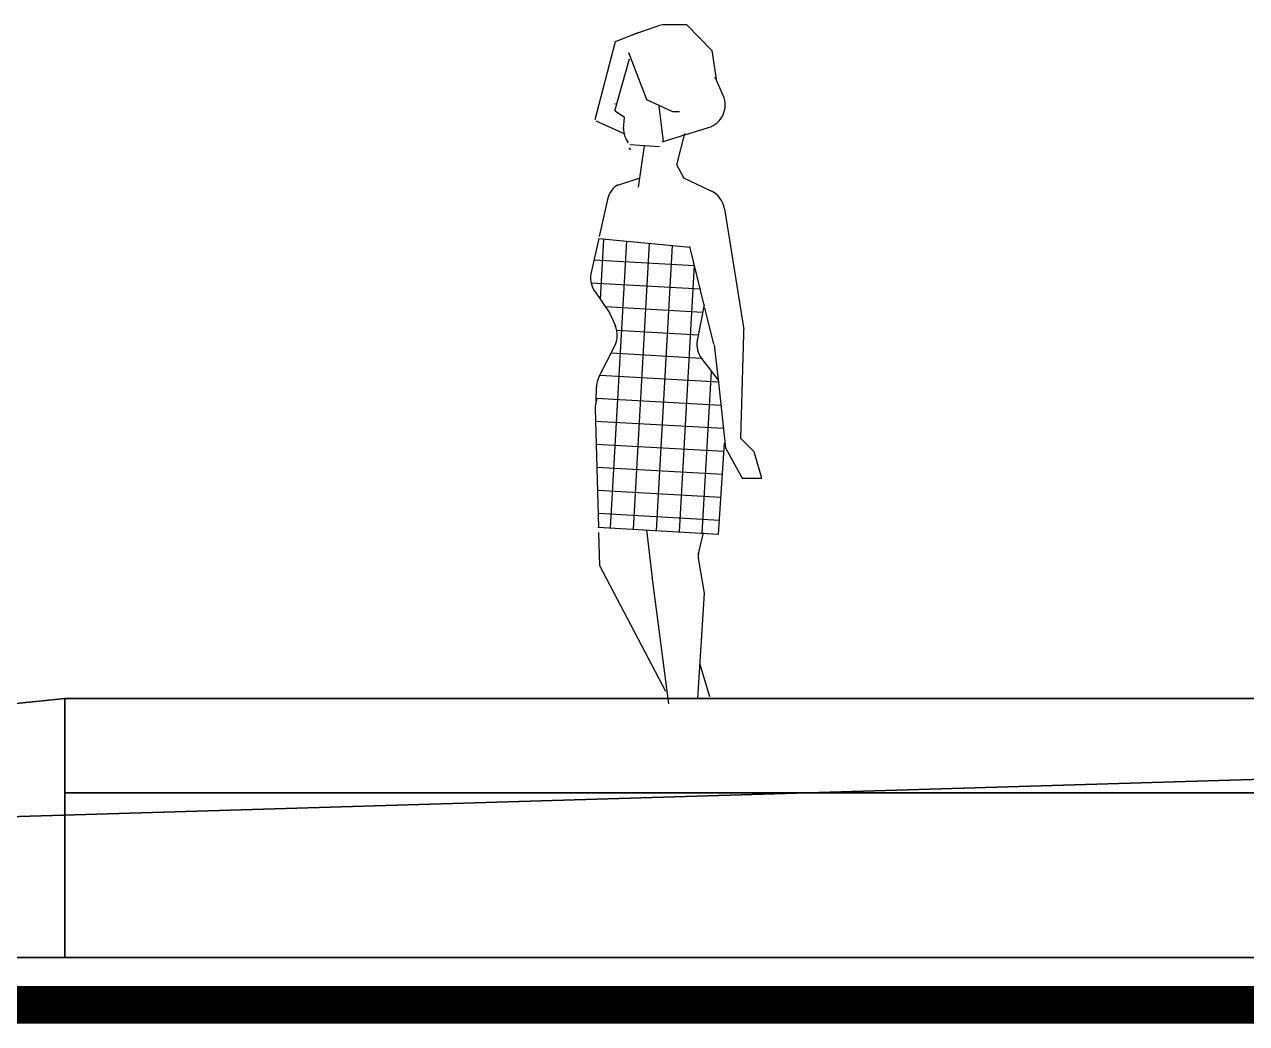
# Model space of a CAD drawing. Header units: millimetres. Extents: x 525387 to 527545, y 2235066 to 2235448.
# Drawn here: x 525757.452 to 525760.048, y 2235228.31 to 2235230.431 of the extents above; entities that cross this region are included whole.
import ezdxf

# ---------------------------------------------------------------- set-up
doc = ezdxf.new("R2010")
doc.units = ezdxf.units.MM
doc.layers.add('muebles', color=2, linetype='Continuous')
doc.layers.add('muro', color=5, linetype='Continuous', lineweight=35)

# ---------------------------------------------------------------- blocks, each defined once
blk = doc.blocks.new('*X255')
at = {"color": 0}
for p, q in [((3.0246, 0.9231), (2.9903, 1.5317)), ((3.0461, 1.4081), (3.0388, 1.5363)), ((2.9273, 0.9175), (2.8931, 1.5225)), ((2.9759, 0.9203), (2.9417, 1.5271)), ((2.8462, 1.4793), (3.0602, 1.4914)), ((2.8786, 0.9147), (2.8466, 1.4811)), ((2.834, 1.4298), (3.066, 1.4429)), ((2.8292, 1.3807), (3.0352, 1.3923)), ((2.8385, 1.3324), (3.0113, 1.3421)), ((2.8314, 1.2832), (3.0236, 1.294)), ((2.7956, 1.2323), (3.0478, 1.2465)), ((2.8299, 0.9119), (2.8105, 1.2556)), ((2.7903, 1.1832), (3.0553, 1.1981)), ((2.785, 1.134), (3.0566, 1.1494)), ((2.7841, 1.0851), (3.0552, 1.1004)), ((2.7872, 1.0365), (3.0539, 1.0515)), ((2.7903, 0.9878), (3.0525, 1.0026)), ((2.7933, 0.9391), (3.0512, 0.9537))]:
    blk.add_line(p, q, dxfattribs=at)

msp = doc.modelspace()

# ---------------------------------------------------------------- linework, layer by layer
at = {"layer": 'muebles', "color": 2, "linetype": 'ByBlock'}
for p, q in [((525758.7455, 2235230.4092), (525758.8039, 2235230.4304)), ((525758.8052, 2235230.4309), (525758.859, 2235230.4309)), ((525758.8591, 2235230.4304), (525758.9122, 2235230.3753)), ((525758.707, 2235230.3942), (525758.6638, 2235230.2284)), ((525758.7571, 2235230.4139), (525758.707, 2235230.3942)), ((525758.7356, 2235230.3712), (525758.7743, 2235230.2704)), ((525758.9122, 2235230.3753), (525758.922, 2235230.3101)), ((525758.7368, 2235230.3572), (525758.7057, 2235230.2468)), ((525758.9364, 2235230.2798), (525758.9194, 2235230.3189)), ((525758.7064, 2235230.2627), (525758.7064, 2235230.2618)), ((525758.7749, 2235230.2707), (525758.8287, 2235230.2463)), ((525758.7265, 2235230.2333), (525758.7067, 2235230.2468)), ((525758.7998, 2235230.2576), (525758.8091, 2235230.1824)), ((525758.8287, 2235230.2463), (525758.8434, 2235230.2463)), ((525758.6661, 2235230.2261), (525758.7273, 2235230.1983)), ((525758.7244, 2235230.2092), (525758.7265, 2235230.2333)), ((525758.8068, 2235230.1817), (525758.9053, 2235230.212)), ((525758.8379, 2235230.1327), (525758.8548, 2235230.1992)), ((525758.7401, 2235230.1647), (525758.7368, 2235230.1689)), ((525758.801, 2235230.1707), (525758.7382, 2235230.1756)), ((525758.7689, 2235230.1733), (525758.7557, 2235230.0851)), ((525758.8525, 2235230.1054), (525758.8379, 2235230.1327)), ((525758.7127, 2235230.09), (525758.7603, 2235230.1054)), ((525758.8508, 2235230.106), (525758.9104, 2235230.0774)), ((525758.6907, 2235230.0591), (525758.6731, 2235229.9809)), ((525758.9392, 2235230.0397), (525758.98, 2235229.7829)), ((525758.6722, 2235229.9767), (525758.6559, 2235229.9044)), ((525758.672, 2235229.9761), (525758.866, 2235229.9577)), ((525758.8962, 2235229.8348), (525758.8656, 2235229.9591)), ((525758.6636, 2235229.8647), (525758.6952, 2235229.8186)), ((525758.8959, 2235229.8359), (525758.8812, 2235229.7599)), ((525758.9166, 2235229.7521), (525758.8976, 2235229.829)), ((525758.6952, 2235229.8186), (525758.7074, 2235229.7911)), ((525758.9741, 2235229.5519), (525758.9806, 2235229.7736)), ((525758.6726, 2235229.6823), (525758.7062, 2235229.7482)), ((525758.9171, 2235229.7509), (525758.9254, 2235229.6762)), ((525758.8907, 2235229.7217), (525758.9258, 2235229.6754)), ((525758.9256, 2235229.6774), (525758.9412, 2235229.5322)), ((525758.6665, 2235229.632), (525758.6672, 2235229.6609)), ((525758.6646, 2235229.6145), (525758.6715, 2235229.3633)), ((525758.9267, 2235229.3486), (525758.9389, 2235229.5418)), ((525759.0021, 2235229.5237), (525758.9741, 2235229.5519)), ((525758.9412, 2235229.5322), (525758.9765, 2235229.4676)), ((525759.0186, 2235229.4676), (525759.0021, 2235229.5237)), ((525758.9765, 2235229.4676), (525759.0186, 2235229.4676)), ((525758.67, 2235229.3635), (525758.9267, 2235229.3486)), ((525758.7735, 2235229.3578), (525758.7853, 2235229.255)), ((525758.6718, 2235229.3522), (525758.6737, 2235229.2821)), ((525758.894, 2235229.3515), (525758.8848, 2235229.3133)), ((525758.6737, 2235229.2821), (525758.8141, 2235229.0152)), ((525758.8841, 2235229.2932), (525758.8961, 2235229.2234)), ((525758.7854, 2235229.2542), (525758.8206, 2235228.9884)), ((525758.8961, 2235229.2234), (525758.8819, 2235228.9997)), ((525758.8865, 2235229.0726), (525758.9075, 2235229.0044))]:
    msp.add_line(p, q, dxfattribs=at)
for centre, start, end in [((525758.8906, 2235230.2598), 287.117, 23.5246), ((525758.7745, 2235230.2103), 180, 217.5078), ((525758.7395, 2235230.0482), 122.3635, 167.3337), ((525758.8898, 2235230.0319), 9.0313, 65.5836), ((525758.7046, 2235229.893), 165.0503, 214.4732), ((525758.6616, 2235229.7709), 333.007, 23.7876), ((525758.9306, 2235229.7751), 358.336, 9.0313), ((525758.9305, 2235229.7519), 170.7979, 217.1976), ((525758.7172, 2235229.6597), 153.007, 178.6042), ((525758.7146, 2235229.6159), 157.8801, 181.5704), ((525758.9332, 2235229.3029), 173.2854, 189.7398), ((525758.9334, 2235229.3017), 166.505, 189.7398), ((525758.835, 2235229.2607), 186.5669, 187.5459)]:
    msp.add_arc(centre, 0.05, start, end, dxfattribs=at)
at = {"layer": 'muro', "color": 3}
for p, q in [((525757.5379, 2235228.9997), (525754.141, 2235228.6497)), ((525757.5379, 2235228.9997), (525760.4785, 2235228.9997)), ((525757.5379, 2235228.9997), (525757.5379, 2235228.7521)), ((525754.141, 2235228.6497), (525761.2283, 2235228.8633))]:
    msp.add_line(p, q, dxfattribs=at)
at = {"layer": 'muro'}
for p, q in [((525761.2283, 2235228.7997), (525757.5379, 2235228.7997)), ((525757.5379, 2235228.4497), (525757.5379, 2235228.7521))]:
    msp.add_line(p, q, dxfattribs=at)
msp.add_lwpolyline([(525774.0027, 2235229.8497), (525767.5693, 2235229.8497), (525761.2283, 2235228.8633), (525761.2283, 2235228.4497), (525754.141, 2235228.4497)], dxfattribs=at)
at = {"layer": 'muro', "const_width": 0.08}
msp.add_lwpolyline([(525774.0027, 2235229.7497), (525767.577, 2235229.7497), (525761.3283, 2235228.7777), (525761.3283, 2235228.3497), (525754.141, 2235228.3497)], dxfattribs=at)

# ---------------------------------------------------------------- block references
at = {"layer": 'muebles', "color": 2, "linetype": 'ByBlock', "xscale": -1}
msp.add_blockref('*X255', (525761.7219, 2235228.4388), dxfattribs=at)

doc.saveas('drawing.dxf')
